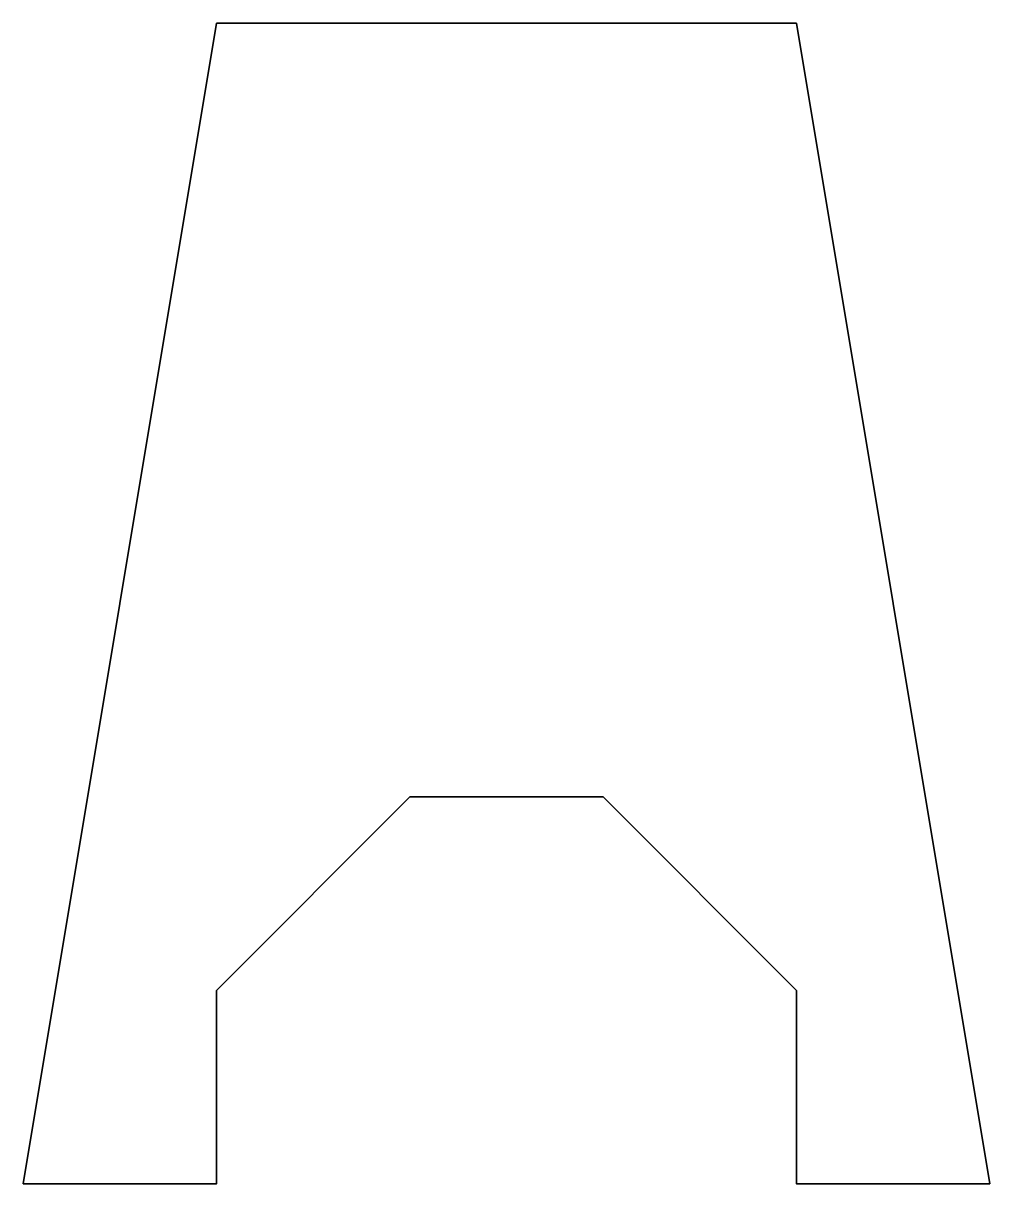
# Model space of a CAD drawing. Extents: x 0 to 90, y -108 to 0.
import ezdxf

# ---------------------------------------------------------------- set-up
doc = ezdxf.new("R2010")
doc.units = 0
doc.linetypes.add('Solid', pattern=[0])

msp = doc.modelspace()

# ---------------------------------------------------------------- linework, layer by layer
at = {"color": 0, "linetype": 'Solid', "lineweight": 35}
msp.add_lwpolyline([(18, 0), (72, 0), (90, -108), (72, -108), (72, -90), (54, -72), (36, -72), (18, -90), (18, -108), (0, -108), (18, 0)], close=True, dxfattribs=at)

doc.saveas('drawing.dxf')
